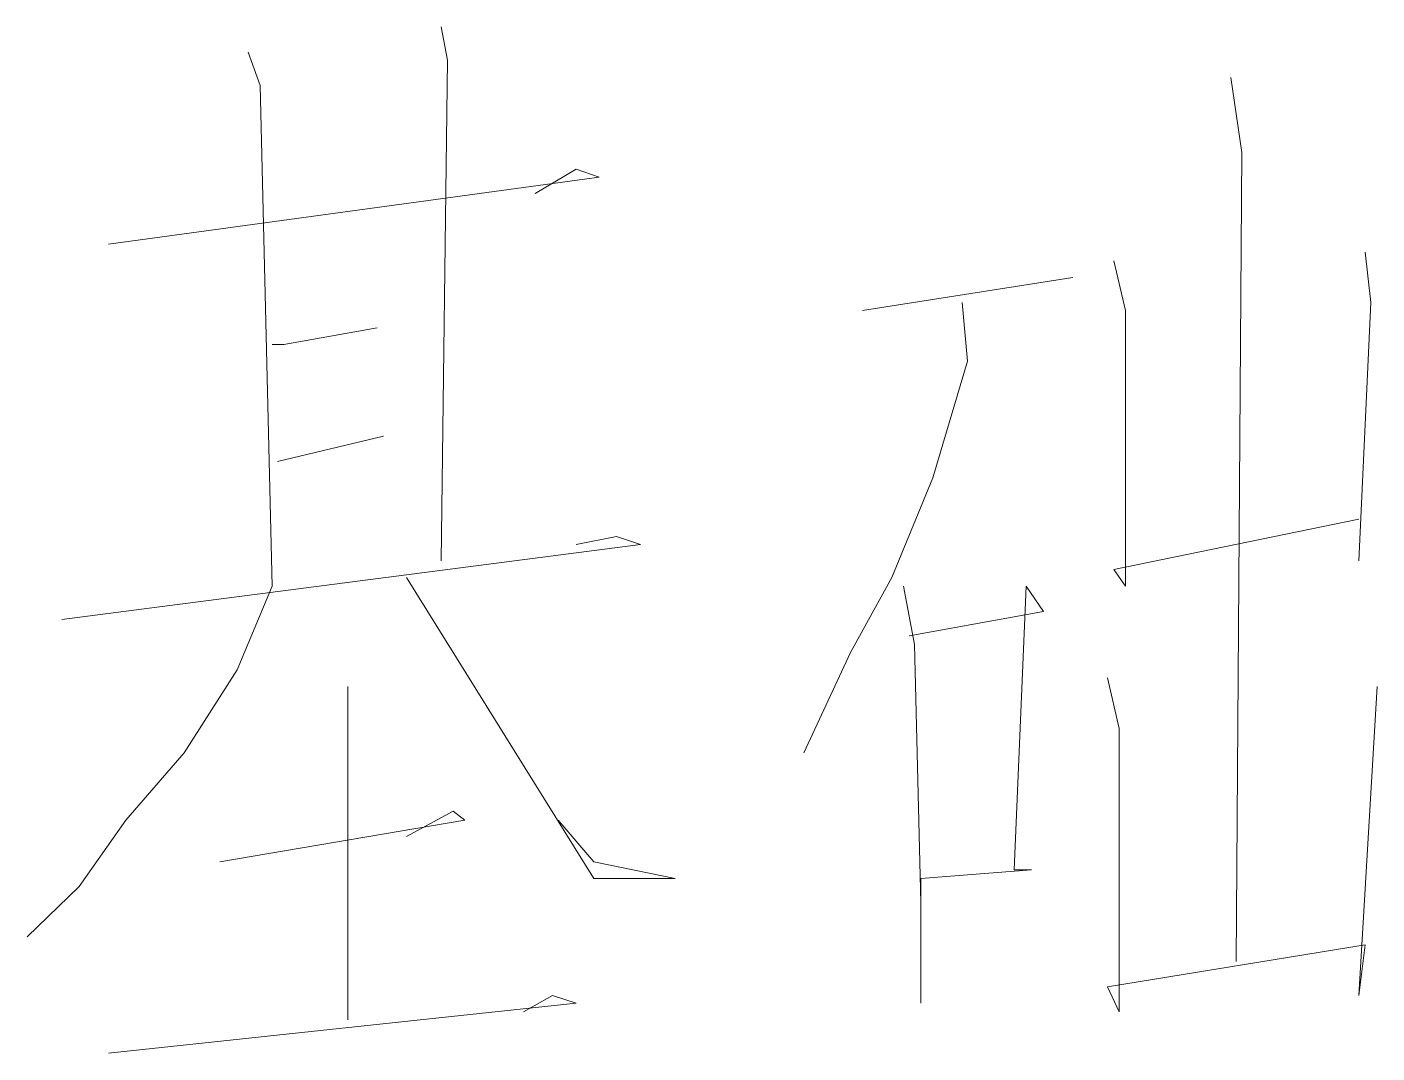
# Model space of a CAD drawing. Header units: millimetres. Extents: x 0 to 586, y 0 to 414.
# Drawn here: x 523.24 to 529.27, y 105.61 to 110.2 of the extents above; entities that cross this region are included whole.
import ezdxf

# ---------------------------------------------------------------- set-up
doc = ezdxf.new("R2010")
doc.units = ezdxf.units.MM

msp = doc.modelspace()

# ---------------------------------------------------------------- linework, layer by layer
at = {"color": 0, "lineweight": 0}
for points in [[(525.092083, 110.197194), (525.120306, 110.049028), (525.092083, 107.812417)], [(524.231306, 110.084306), (524.284222, 109.936139), (524.337139, 107.699528), (524.181917, 107.325583), (523.945556, 106.955167), (523.6845, 106.655306), (523.476361, 106.358972), (523.243528, 106.133194)], [(528.616333, 109.971417), (528.665722, 109.636278), (528.641028, 106.023833)], [(523.606889, 109.227056), (525.797639, 109.526917), (525.695333, 109.562194), (525.511889, 109.452833)], [(529.216056, 109.191778), (529.24075, 108.966), (529.187833, 107.812417)], [(528.094222, 109.152972), (528.147139, 108.930722), (528.147139, 107.699528), (528.094222, 107.773611), (529.187833, 107.999389)], [(526.972389, 108.930722), (527.910778, 109.078889)], [(527.416889, 108.966), (527.441583, 108.704944), (527.286361, 108.182833), (527.102917, 107.738333), (526.919472, 107.403194), (526.711333, 106.955167)], [(524.337139, 108.779028), (524.390056, 108.779028), (524.806333, 108.853111)], [(524.361833, 108.256917), (524.834556, 108.369806)], [(523.39875, 107.551361), (525.981083, 107.8865), (525.87525, 107.921778), (525.695333, 107.8865)], [(524.936861, 107.738333), (525.772944, 106.39425), (526.136306, 106.39425), (525.772944, 106.468333), (525.614194, 106.655306)], [(527.155833, 107.699528), (527.205222, 107.438472), (527.233444, 106.284889), (527.233444, 105.836861), (527.233444, 106.39425), (527.727333, 106.433056), (527.649722, 106.433056), (527.702639, 107.699528), (527.78025, 107.586639), (527.180528, 107.477278)], [(528.066, 107.290306), (528.118917, 107.064528), (528.118917, 105.798056), (528.066, 105.910944), (529.216056, 106.097917), (529.187833, 105.872139), (529.268972, 107.2515)], [(524.675806, 107.2515), (524.675806, 105.762778)], [(524.104306, 106.468333), (525.197917, 106.655306), (525.145, 106.694111), (524.936861, 106.581222)], [(523.606889, 105.614611), (525.695333, 105.836861), (525.5895, 105.872139), (525.458972, 105.798056)]]:
    msp.add_lwpolyline(points, dxfattribs=at)

doc.saveas('drawing.dxf')
